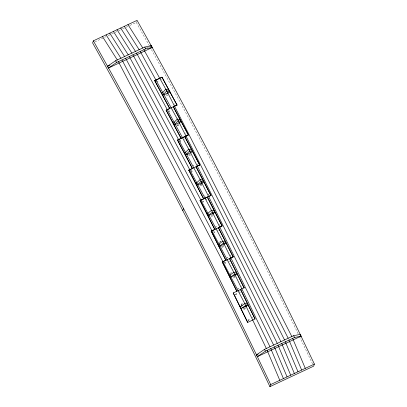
<?xml version="1.0" encoding="UTF-8"?>
<svg xmlns="http://www.w3.org/2000/svg" width="407" height="407" viewBox="0 0 407 407"><rect width="100%" height="100%" fill="white"/><g stroke="black" fill="none" stroke-linecap="round" stroke-linejoin="round"><path stroke-width="0.31" stroke-dasharray="2.04 1.53" d="M157.885 82L157.936 81.654M169.297 111.533L169.363 111.208M180.708 141.188L180.632 141.483A0.514 0.488 14.3 0 0 180.601 141.112M197.375 164.647L197.446 164.347M191.931 171.586L192.018 171.316M208.694 194.699L208.608 194.973A0.514 0.493 18 0 0 208.577 194.597M129.991 25.402L136.314 22.436L136.696 21.393M94.907 41.84L105.835 36.722M108.135 35.643L111.014 34.295M111.589 34.025L114.464 32.677M115.039 32.407L117.913 31.059M118.488 30.79L121.937 29.172M122.512 28.902L125.392 27.559M125.967 27.289L129.416 25.672M146.688 47.884L148.987 46.805M136.314 22.436A1189.417 232.305 64.9 0 1 149.598 46.261M149.908 46.815A1189.417 232.305 64.9 0 1 150.834 48.489M151.45 49.603A1189.417 232.305 64.9 0 1 298.601 334.742M299.425 336.452A1189.417 232.305 64.9 0 1 312.545 363.878M170.894 105.586A0.514 0.483 8.2 0 1 171.072 105.774M174.537 103.877A0.514 0.483 8.2 0 1 174.771 104.309M157.702 81.222A0.514 0.483 8.2 0 1 157.855 81.888M161.269 79.472A0.514 0.483 8.2 0 1 161.574 79.864M167.847 95.213A3.078 2.89 8.2 0 1 166.417 95.843M157.753 81.649A0.514 0.483 8.2 0 1 157.875 81.873M167.206 94.49A2.05 1.928 8.2 0 1 165.73 94.963M185.668 133.608A0.514 0.483 11 0 1 186.019 133.776M168.874 110.689A0.514 0.483 11 0 1 169.281 111.447A0.514 0.483 11 0 0 168.946 111.035M172.965 109.295A0.514 0.483 11 0 1 172.965 109.666M177.025 125.544A3.078 2.915 11 0 0 179.253 124.883A3.078 2.915 11 0 1 177.014 125.585M178.612 124.145A2.05 1.943 11 0 1 177.137 124.618M175.865 121.205A2.05 1.943 11 0 1 176.302 120.925M226.958 257.148A0.514 0.499 27 0 1 227.223 257.901A0.514 0.499 27 0 0 226.847 257.366M230.469 255.413A0.514 0.499 27 0 1 230.947 255.952M213.695 231.685A0.514 0.499 27 0 1 214.377 231.924A0.514 0.499 27 0 1 214.153 232.59M217.77 229.975A0.514 0.499 27 0 1 218.071 230.52M221.154 246.825A3.078 2.981 27 0 0 224.16 246.362A3.078 2.981 27 0 1 221.138 246.851M219.668 242.257A3.078 2.981 27 0 1 220.874 241.28M230.489 255.662A0.514 0.499 27 0 1 230.784 255.922M213.706 231.868A0.514 0.499 27 0 1 214.148 232.743M217.77 230.27A0.514 0.499 27 0 1 217.928 230.484M223.855 245.223A2.05 1.989 27 0 1 222.568 246.047M219.653 242.282A3.078 2.981 27 0 1 220.859 241.305M193.345 165.405A0.514 0.488 14.3 0 1 193.818 165.802M197.415 163.975A0.514 0.488 14.3 0 1 197.39 164.464M180.118 140.542A0.514 0.488 14.3 0 1 180.566 141.397M184.183 138.94A0.514 0.488 14.3 0 1 184.371 139.398M190.583 154.914A3.078 2.935 14.3 0 1 188.355 155.571M193.269 165.7A0.514 0.488 14.3 0 1 193.625 165.873M180.042 140.842A0.514 0.488 14.3 0 1 180.423 140.919M215.761 226.328A0.514 0.493 22.2 0 1 216.214 226.989M219.266 224.628A0.514 0.493 22.2 0 1 219.8 225.397M202.432 201.15A0.514 0.493 22.2 0 1 203.195 201.256A0.514 0.493 22.2 0 1 203.001 201.979M206.486 199.333A0.514 0.493 22.2 0 1 206.919 199.908M213.044 215.669A3.078 2.971 22.2 0 1 210.037 216.142M215.659 226.577A0.514 0.493 22.2 0 1 216.086 226.857M202.442 201.328A0.514 0.493 22.2 0 1 203.012 202.157M206.517 199.618A0.514 0.493 22.2 0 1 206.787 199.898M212.754 214.514A2.05 1.979 22.2 0 1 210.409 215.257M252.279 317.536A0.514 0.499 38.8 0 1 252.742 317.953M239.647 291.758A0.514 0.499 38.8 0 1 239.962 292.577M243.045 308.827A3.078 3.002 38.8 0 0 246.047 308.369A3.078 3.002 38.8 0 1 243.025 308.847M241.224 304.894A3.078 3.002 38.8 0 1 242.801 303.225A3.078 3.002 38.8 0 0 241.203 304.919M252.391 317.801A0.514 0.499 38.8 0 1 252.564 317.999M239.637 291.967A0.514 0.499 38.8 0 1 239.932 292.516M244.953 307.875A2.05 2.004 38.8 0 1 243.92 308.058M245.742 307.204A2.05 2.004 38.8 0 1 245.396 307.59M246.403 304.131A3.078 3.002 38.8 0 1 246.83 304.807M237.535 288.141A0.514 0.499 32.6 0 1 238.095 288.985A0.514 0.499 32.6 0 0 237.53 288.304M241.682 286.477A0.514 0.499 32.6 0 1 241.911 286.935M224.481 263.044A0.514 0.499 32.6 0 1 224.964 262.454A0.514 0.499 32.6 0 1 225.483 263.044A0.514 0.499 32.6 0 1 224.817 263.431M228.938 260.867A0.514 0.499 32.6 0 1 229.085 261.462M235.16 277.279A3.078 2.997 32.6 0 1 232.931 277.925M230.321 273.83A3.078 2.997 32.6 0 1 232.651 271.942M224.369 262.983A0.514 0.499 32.6 0 1 225.132 262.744A0.514 0.499 32.6 0 1 225.188 263.538M228.907 261.162A0.514 0.499 32.6 0 1 228.999 261.533M205.021 196.026A0.514 0.493 18 0 1 204.996 196.52M204.462 195.757A0.514 0.493 18 0 1 204.843 195.833M208.588 194.215A0.514 0.493 18 0 1 208.552 194.912M191.3 170.706A0.514 0.493 18 0 1 191.987 170.935A0.514 0.493 18 0 1 191.763 171.596M201.867 185.139A3.078 2.951 18 0 1 199.639 185.79M191.341 170.94A0.514 0.493 18 0 1 191.789 171.8M201.562 184.03A2.05 1.969 18 0 1 199.216 184.773M201.572 183.995A2.05 1.969 18 0 1 199.227 184.742M189.001 154.609A2.05 1.959 14.3 0 0 190.288 153.785A2.05 1.959 14.3 0 1 189.011 154.574M248.107 319.836A0.514 0.499 38.8 0 0 248.942 320.136A0.514 0.499 38.8 0 0 248.769 319.271A0.514 0.499 38.8 0 0 248.107 319.836M235.429 294.047A0.514 0.499 38.8 0 0 236.263 294.347A0.514 0.499 38.8 0 0 236.091 293.488A0.514 0.499 38.8 0 0 235.429 294.047M247.965 320.009A0.514 0.499 38.8 0 0 248.799 320.309A0.514 0.499 38.8 0 0 248.626 319.444A0.514 0.499 38.8 0 0 247.965 320.009M235.292 294.22A0.514 0.499 38.8 0 0 236.121 294.52A0.514 0.499 38.8 0 0 235.948 293.661A0.514 0.499 38.8 0 0 235.292 294.22M233.567 276.953A2.05 1.994 32.6 0 0 234.854 276.124A2.05 1.994 32.6 0 1 233.582 276.928"/><path stroke-width="0.61" d="M154.691 80.571L169.734 108.572L154.691 80.571L161.976 77.157L177.045 104.986L173.377 106.863L188.4 134.992L177.472 140.11L192.43 168.513L177.508 139.962M177.02 105.159L161.976 77.157M166.127 110.119L181.115 138.405L166.127 110.119L177.045 104.986M173.377 106.863L188.4 134.992M221.83 225.503L207.316 197.171L210.958 195.462L196.072 166.809L199.751 164.952L184.793 136.548M188.833 170.085L203.673 198.881L188.787 170.223L199.751 164.952M196.072 166.809L210.958 195.462M93.371 40.832L108.506 68.005L152.213 47.517L137.078 20.35L93.371 40.832L92.608 42.918A1189.417 232.305 64.9 0 1 269.922 386.65L313.629 366.168L314.392 364.082L300.183 334.366A1189.417 232.305 64.9 0 0 152.213 47.517L151.287 45.732L144.76 47.059L115.624 60.714L107.58 66.214L108.506 68.005A1189.417 232.305 64.9 0 1 256.476 354.848L257.397 356.639L301.104 336.157L300.183 334.366L293.656 335.694L264.519 349.348L256.476 354.848L270.686 384.564L269.922 386.65M182.784 210.612L183.547 208.526M200.081 200.463L214.83 229.477L200.081 200.463L207.367 197.049L222.166 225.936L218.473 227.767L233.175 256.868L229.533 258.572L244.134 287.861L229.533 258.572M211.243 231.069L225.89 260.282L211.187 231.181L222.166 225.936M218.473 227.767L233.175 256.868M222.314 261.889L236.849 291.275L222.247 261.986L233.231 256.756M244.195 287.759L233.206 292.979L247.685 322.436L255.036 318.935L240.557 289.479L255.036 318.935M247.685 322.436L233.272 292.892M161.757 93.62L165.797 89.143L169.042 90.206M173.168 123.306L177.31 119.022L180.454 119.892M207.021 214.006L211.472 210.312L214.306 210.592M108.506 68.005L116.55 62.505L145.686 48.845L152.213 47.517M257.397 356.639L265.44 351.139L294.582 337.484L301.104 336.157M107.58 66.214L109.88 65.135M150.137 46.266L151.287 45.732M154.665 80.744L161.95 77.33M166.656 110.017L170.014 108.44M181.146 138.243L188.431 134.829M177.472 140.11L181.954 138.009M185.643 152.757L184.524 153.281L188.772 149.191L191.809 149.868M188.787 170.223L192.709 168.381M196.932 182.997L195.813 183.521L200.163 179.629L203.093 180.108M203.714 198.743L210.999 195.329M200.03 200.585L203.953 198.748M211.187 231.181L215.11 229.345M219.261 244.19L218.142 244.714L222.695 241.219L225.422 241.3M222.247 261.986L226.17 260.149M230.281 275.096L229.156 275.62L233.811 272.329L236.442 272.207M242.302 305.652L240.064 306.705L244.821 303.617L247.349 303.291M256.476 354.848L258.201 354.039M270.686 384.564L314.392 364.082M127.971 24.618L142.852 48.102M124.328 26.323L139.209 49.807M120.686 28.032L135.567 51.516M117.043 29.736L131.924 53.22M113.4 31.446L128.281 54.93M109.758 33.15L124.639 56.634M106.115 34.86L120.996 58.343M102.472 36.569L117.353 60.048M143.864 49.7L166.733 90.873L291.834 336.548M140.222 51.409L178.246 120.772L288.192 338.253M136.579 53.114L189.703 150.961L284.549 339.962M132.936 54.823L201.089 181.415L280.906 341.666M129.294 56.527L211.472 210.312L277.269 343.376M125.651 58.237L222.695 241.219L273.626 345.08M185.048 137.256L199.715 165.1M122.008 59.941L233.811 272.329L269.983 346.789M118.371 61.65L244.821 303.617L266.341 348.494M144.76 47.059L145.686 48.845M293.656 335.694L294.582 337.484M115.624 60.714L116.55 62.505M264.519 349.348L265.44 351.139M292.567 338.283L305.286 368.345M288.924 339.987L301.643 370.055M285.287 341.697L298 371.764M281.644 343.401L294.358 373.468M278.001 345.111L290.715 375.178M274.359 346.815L287.072 376.882M270.716 348.524L283.43 378.591M267.073 350.229L279.787 380.296M167.882 93.122A2.05 1.928 8.2 0 1 167.786 93.615M179.284 122.812A2.05 1.943 11 0 1 179.187 123.311M187.942 154.533A2.05 1.959 14.3 0 1 187.459 154.304A2.05 1.959 14.3 0 0 187.953 154.497M213.095 213.512A2.05 1.979 22.2 0 1 212.998 214.021M243.401 307.941A2.05 2.004 38.8 0 1 242.923 307.697M246.077 306.222A2.05 2.004 38.8 0 1 245.976 306.736M201.887 183.064A2.05 1.969 18 0 1 201.791 183.567M201.903 183.028A2.05 1.969 18 0 1 201.801 183.532M166.733 90.873L162.693 95.35L169.978 91.936L166.733 90.873M178.246 120.772L174.104 125.056L181.385 121.642L178.246 120.772M189.703 150.961L185.455 155.047L192.74 151.633L189.703 150.961M201.089 181.415L196.739 185.307L204.019 181.888L201.089 181.415M212.393 212.113L207.941 215.807L215.227 212.388L212.393 212.113M223.611 243.03L219.052 246.525L226.338 243.111L223.611 243.03M234.722 274.15L230.067 277.442L237.352 274.028L234.722 274.15M245.721 305.448L240.964 308.537L248.25 305.123L245.721 305.448"/></g></svg>
